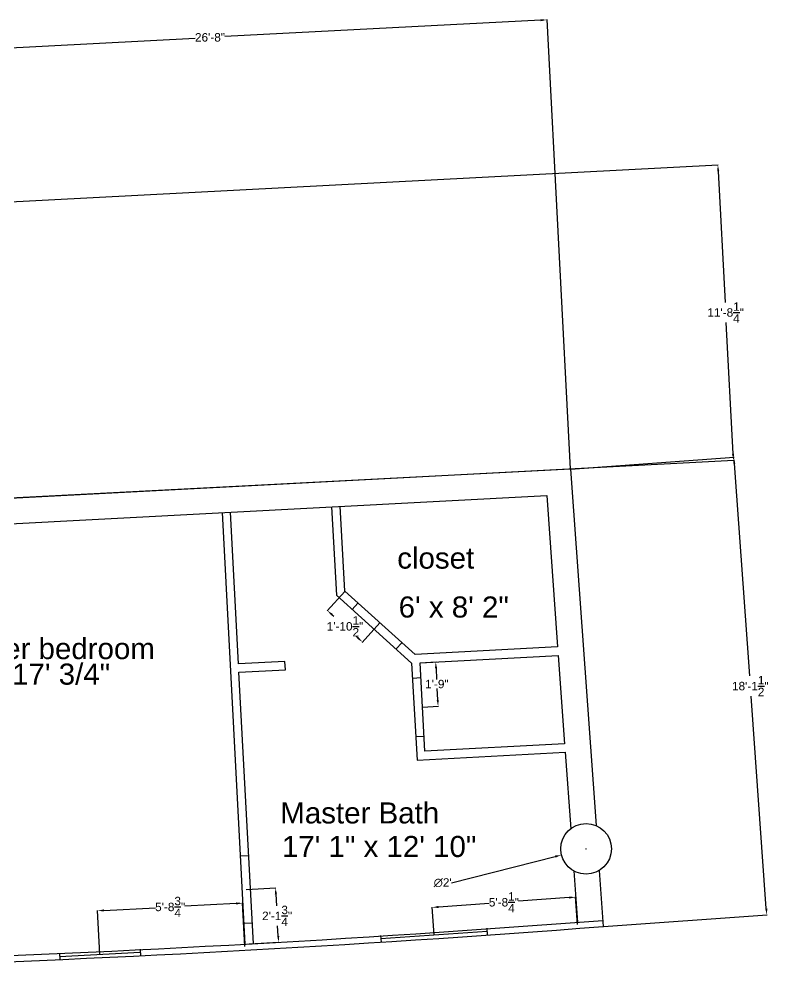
# Model space of a CAD drawing. Header units: inches. Extents: x 92 to 982, y 118 to 8127.
# Drawn here: x 624.2 to 982.4, y 213.2 to 666.7 of the extents above; entities that cross this region are included whole.
import ezdxf

# ---------------------------------------------------------------- set-up
doc = ezdxf.new("R2010")
doc.units = ezdxf.units.IN
doc.header["$LTSCALE"] = 50
doc.header["$MEASUREMENT"] = 0
for name, color, linetype in [('Unit 1 - doors', 50, 'Continuous'), ('Unit 1 -walls', 5, 'Continuous'), ('Unit 1-  dimensions', 200, 'Continuous'), ('Unit1- windows', 3, 'Continuous'), ('Windo and door dim', 7, 'Continuous')]:
    doc.layers.add(name, color=color, linetype=linetype)
doc.styles.get("Standard").update_dxf_attribs({"font": 'arial.ttf'})
doc.dimstyles.get("Standard").update_dxf_attribs({"dimtxt": 4, "dimasz": 3, "dimexe": 0.18, "dimexo": 0.0625, "dimgap": 0.09, "dimtad": 0, "dimtih": 1, "dimtoh": 1, "dimzin": 0, "dimdsep": 46, "dimlunit": 4, "dimtxsty": 'Standard', "dimcen": 0.09, "dimadec": 0, "dimazin": 0, "dimtfac": 1, "dimtofl": 0, "dimtmove": 0, "dimatfit": 3, "dimfxl": 1, "dimtolj": 1, "dimtzin": 0, "dimarcsym": 0})

# ---------------------------------------------------------------- blocks, each defined once
blk = doc.blocks.new('*D3')
at = {"layer": 'Defpoints', "color": 0, "transparency": 16777216}
for p in [(962.92, 459.03), (885.45, 453.45), (901.08, 236.54)]:
    blk.add_point(p, dxfattribs=at)
at = {"layer": 'Unit 1-  dimensions', "color": 0, "lineweight": -2, "transparency": 16777216}
for p, q in [((885.52, 453.45), (963.1, 459.04)), ((963.14, 456.04), (970.39, 355.38)), ((978.33, 245.11), (971.08, 345.77)), ((901.14, 236.54), (978.72, 242.13))]:
    blk.add_line(p, q, dxfattribs=at)
at = {"layer": 'Unit 1-  dimensions', "color": 0, "transparency": 16777216}
for points in [[(963.64, 456.07), (962.64, 456), (962.92, 459.03)], [(978.83, 245.15), (977.83, 245.07), (978.54, 242.12)]]:
    blk.add_solid(points, dxfattribs=at)
at = {"layer": 'Unit 1-  dimensions', "color": 0, "transparency": 16777216, "insert": (970.73, 350.57), "char_height": 4, "attachment_point": 5}
blk.add_mtext('\\A1;18\'-1{\\H1.000000x;\\S1/2;}"', dxfattribs=at)
blk = doc.blocks.new('*D4')
at = {"layer": 'Defpoints', "color": 0, "transparency": 16777216}
for p in [(558.69, 576.83), (962.72, 457.66), (566.05, 436.81)]:
    blk.add_point(p, dxfattribs=at)
at = {"layer": 'Unit 1-  dimensions', "color": 0, "lineweight": -2, "transparency": 16777216}
for p, q in [((558.75, 576.83), (955.54, 597.69)), ((955.52, 594.68), (958.79, 532.47)), ((962.57, 460.65), (959.29, 522.87)), ((566.11, 436.81), (962.9, 457.67))]:
    blk.add_line(p, q, dxfattribs=at)
at = {"layer": 'Unit 1-  dimensions', "color": 0, "transparency": 16777216}
for points in [[(956.02, 594.71), (955.02, 594.66), (955.36, 597.68)], [(963.06, 460.68), (962.07, 460.63), (962.72, 457.66)]]:
    blk.add_solid(points, dxfattribs=at)
at = {"layer": 'Unit 1-  dimensions', "color": 0, "transparency": 16777216, "insert": (959.04, 527.67), "char_height": 4, "attachment_point": 5}
blk.add_mtext('\\A1;11\'-8{\\H1.000000x;\\S1/4;}"', dxfattribs=at)
blk = doc.blocks.new('*D6')
at = {"layer": 'Defpoints', "color": 0, "transparency": 16777216}
for p in [(874.42, 666.39), (885.52, 453.45), (566.05, 436.81)]:
    blk.add_point(p, dxfattribs=at)
at = {"layer": 'Unit 1-  dimensions', "color": 0, "lineweight": -2, "transparency": 16777216}
for p, q in [((871.43, 666.23), (721.68, 658.43)), ((885.51, 453.52), (874.41, 666.57)), ((557.95, 649.9), (707.69, 657.7)), ((566.05, 436.87), (554.95, 649.92))]:
    blk.add_line(p, q, dxfattribs=at)
at = {"layer": 'Unit 1-  dimensions', "color": 0, "transparency": 16777216}
for points in [[(871.4, 666.73), (871.45, 665.73), (874.42, 666.39)], [(557.92, 650.4), (557.98, 649.4), (554.95, 649.74)]]:
    blk.add_solid(points, dxfattribs=at)
at = {"layer": 'Unit 1-  dimensions', "color": 0, "transparency": 16777216, "insert": (714.69, 658.07), "char_height": 4, "attachment_point": 5}
blk.add_mtext('\\A1;26\'-8"', dxfattribs=at)
blk = doc.blocks.new('*D12')
at = {"layer": 'Defpoints', "color": 0, "transparency": 16777216}
for p in [(904.52, 276.36), (881.25, 270.49)]:
    blk.add_point(p, dxfattribs=at)
at = {"layer": 'Unit 1-  dimensions', "color": 0, "lineweight": -2, "transparency": 16777216}
for p, q in [((892.79, 273.42), (892.97, 273.42)), ((892.88, 273.33), (892.88, 273.51)), ((829.07, 257.34), (878.34, 269.76))]:
    blk.add_line(p, q, dxfattribs=at)
at = {"layer": 'Unit 1-  dimensions', "color": 0, "transparency": 16777216}
blk.add_solid([(878.22, 270.24), (878.46, 269.27), (881.25, 270.49)], dxfattribs=at)
at = {"layer": 'Unit 1-  dimensions', "color": 0, "transparency": 16777216, "insert": (824.96, 257.34), "char_height": 4, "attachment_point": 5}
blk.add_mtext("\\A1;∅2'", dxfattribs=at)
blk = doc.blocks.new('*D26')
at = {"layer": 'Defpoints', "color": 0, "transparency": 16777216}
for p in [(731.8, 254.15), (733.25, 228.34), (747.19, 229.12)]:
    blk.add_point(p, dxfattribs=at)
at = {"layer": 'Windo and door dim', "color": 0, "lineweight": -2, "transparency": 16777216}
for p, q in [((731.87, 254.16), (745.92, 254.94)), ((745.91, 251.94), (746.22, 246.44)), ((747.02, 232.11), (746.75, 236.84)), ((733.31, 228.34), (747.37, 229.13))]:
    blk.add_line(p, q, dxfattribs=at)
at = {"layer": 'Windo and door dim', "color": 0, "transparency": 16777216}
for points in [[(746.41, 251.97), (745.41, 251.91), (745.74, 254.93)], [(747.52, 232.14), (746.52, 232.09), (747.19, 229.12)]]:
    blk.add_solid(points, dxfattribs=at)
at = {"layer": 'Windo and door dim', "color": 0, "transparency": 16777216, "insert": (746.49, 241.64), "char_height": 4, "attachment_point": 5}
blk.add_mtext('\\A1;2\'-1{\\H1.000000x;\\S3/4;}"', dxfattribs=at)
blk = doc.blocks.new('*D27')
at = {"layer": 'Defpoints', "color": 0, "transparency": 16777216}
for p in [(778.56, 395.52), (770.33, 386.37), (795.2, 380.56)]:
    blk.add_point(p, dxfattribs=at)
at = {"layer": 'Windo and door dim', "color": 0, "lineweight": -2, "transparency": 16777216}
for p, q in [((778.52, 395.47), (770.21, 386.24)), ((772.56, 384.37), (773.31, 383.7)), ((795.16, 380.51), (786.86, 371.28)), ((784.75, 373.41), (784, 374.08))]:
    blk.add_line(p, q, dxfattribs=at)
at = {"layer": 'Windo and door dim', "color": 0, "transparency": 16777216}
for points in [[(772.9, 384.74), (772.23, 383.99), (770.33, 386.37)], [(785.08, 373.79), (784.41, 373.04), (786.98, 371.41)]]:
    blk.add_solid(points, dxfattribs=at)
at = {"layer": 'Windo and door dim', "color": 0, "transparency": 16777216, "insert": (778.66, 378.89), "char_height": 4, "attachment_point": 5}
blk.add_mtext('\\A1;1\'-10{\\H1.000000x;\\S1/2;}"', dxfattribs=at)
blk = doc.blocks.new('*D28')
at = {"layer": 'Defpoints', "color": 0, "transparency": 16777216}
for p in [(814.24, 361.6), (821.65, 361.99), (815.36, 340.63)]:
    blk.add_point(p, dxfattribs=at)
at = {"layer": 'Windo and door dim', "color": 0, "lineweight": -2, "transparency": 16777216}
for p, q in [((814.31, 361.6), (821.83, 362)), ((821.81, 359), (822.1, 353.64)), ((822.61, 344.02), (822.32, 349.38)), ((815.43, 340.64), (822.95, 341.04))]:
    blk.add_line(p, q, dxfattribs=at)
at = {"layer": 'Windo and door dim', "color": 0, "transparency": 16777216}
for points in [[(822.31, 359.02), (821.31, 358.97), (821.65, 361.99)], [(823.11, 344.05), (822.11, 344), (822.77, 341.03)]]:
    blk.add_solid(points, dxfattribs=at)
at = {"layer": 'Windo and door dim', "color": 0, "transparency": 16777216, "insert": (822.21, 351.51), "char_height": 4, "attachment_point": 5}
blk.add_mtext('\\A1;1\'-9"', dxfattribs=at)
blk = doc.blocks.new('*D29')
at = {"layer": 'Defpoints', "color": 0, "transparency": 16777216}
for p in [(887.96, 250.51), (888.89, 237.49), (820.9, 232.63)]:
    blk.add_point(p, dxfattribs=at)
at = {"layer": 'Windo and door dim', "color": 0, "lineweight": -2, "transparency": 16777216}
for p, q in [((884.97, 250.3), (860.89, 248.58)), ((888.89, 237.56), (887.95, 250.69)), ((820.89, 232.69), (819.95, 245.83)), ((822.96, 245.87), (847.04, 247.59))]:
    blk.add_line(p, q, dxfattribs=at)
at = {"layer": 'Windo and door dim', "color": 0, "transparency": 16777216}
for points in [[(884.93, 250.8), (885, 249.8), (887.96, 250.51)], [(822.92, 246.36), (823, 245.37), (819.97, 245.65)]]:
    blk.add_solid(points, dxfattribs=at)
at = {"layer": 'Windo and door dim', "color": 0, "transparency": 16777216, "insert": (853.96, 248.08), "char_height": 4, "attachment_point": 5}
blk.add_mtext('\\A1;5\'-8{\\H1.000000x;\\S1/4;}"', dxfattribs=at)
blk = doc.blocks.new('*D30')
at = {"layer": 'Defpoints', "color": 0, "transparency": 16777216}
for p in [(730.15, 247.67), (731.23, 227.01), (662.53, 223.42)]:
    blk.add_point(p, dxfattribs=at)
at = {"layer": 'Windo and door dim', "color": 0, "lineweight": -2, "transparency": 16777216}
for p, q in [((664.44, 244.23), (688.87, 245.51)), ((727.15, 247.51), (702.72, 246.23)), ((731.23, 227.07), (730.14, 247.85)), ((662.52, 223.48), (661.44, 244.25))]:
    blk.add_line(p, q, dxfattribs=at)
at = {"layer": 'Windo and door dim', "color": 0, "transparency": 16777216}
for points in [[(727.13, 248.01), (727.18, 247.01), (730.15, 247.67)], [(664.42, 244.73), (664.47, 243.73), (661.45, 244.07)]]:
    blk.add_solid(points, dxfattribs=at)
at = {"layer": 'Windo and door dim', "color": 0, "transparency": 16777216, "insert": (695.8, 245.87), "char_height": 4, "attachment_point": 5}
blk.add_mtext('\\A1;5\'-8{\\H1.000000x;\\S3/4;}"', dxfattribs=at)

msp = doc.modelspace()

# ---------------------------------------------------------------- linework, layer by layer
at = {"color": 5}
msp.add_circle((892.885, 273.424), 12, dxfattribs=at)
at = {"layer": 'Unit 1 - doors', "color": 2}
for p, q in [((782.08, 386.879), (784.801, 389.92)), ((805.521, 371.12), (802.883, 368.157)), ((810.724, 354.395), (814.725, 354.715)), ((816.165, 326.712), (812.164, 326.551)), ((728.952, 270.063), (732.833, 270.274)), ((734.714, 238.218), (730.713, 238.059))]:
    msp.add_line(p, q, dxfattribs=at)
at = {"layer": 'Unit 1 -walls', "color": 5}
for p, q in [((885.455, 453.448), (566.05, 436.806)), ((885.455, 453.448), (897.626, 284.486)), ((552.614, 424.005), (874.253, 440.967)), ((874.253, 440.967), (879.374, 369.117)), ((772.319, 435.526), (774.559, 393.6)), ((778.559, 395.521), (776.322, 435.802)), ((720.471, 432.805), (731.167, 228.224)), ((728.153, 361.116), (724.475, 433.068)), ((811.845, 365.597), (778.559, 395.521)), ((774.559, 393.6), (810.244, 361.436)), ((879.374, 369.117), (811.845, 365.597)), ((814.245, 361.596), (879.694, 365.117)), ((879.694, 365.117), (882.734, 323.191)), ((750.192, 362.233), (728.153, 361.116)), ((750.393, 358.287), (750.192, 362.233)), ((810.244, 361.436), (812.805, 315.51)), ((816.485, 319.67), (814.245, 361.596)), ((728.4, 357.112), (750.393, 358.287)), ((735.242, 228.451), (728.4, 357.112)), ((882.734, 323.191), (816.485, 319.67)), ((812.805, 315.51), (883.054, 319.19)), ((883.054, 319.19), (885.644, 282.924)), ((899.163, 263.142), (901.075, 236.6)), ((887.069, 262.977), (888.813, 238.591))]:
    msp.add_line(p, q, dxfattribs=at)
for centre, radius, start, end in [((292.902, 8127.04), 7913.843, 269.2387501, 274.4074891), ((298.182, 8016.249), 7800.052, 269.2111871, 274.4310982)]:
    msp.add_arc(centre, radius, start, end, dxfattribs=at)
at = {"layer": 'Unit1- windows', "color": 3}
for p, q in [((795.534, 232.356), (795.879, 229.197)), ((795.687, 230.953), (846.109, 234.312)), ((846.223, 232.563), (846.011, 235.812)), ((643.302, 223.98), (643.45, 220.97)), ((643.378, 222.419), (681.673, 224.417)), ((681.6, 225.807), (681.759, 222.761))]:
    msp.add_line(p, q, dxfattribs=at)

# ---------------------------------------------------------------- texts
at = {"color": 7}
for s, p in [('closet', (803.415, 406.245)), ('6\' x 8\' 2"', (804.088, 383.052)), ('master bedroom', (586.866, 363.351)), ('14\' x 17\' 3/4"', (587.967, 351.248)), ('Master Bath', (747.993, 285.444)), ('17\' 1" x 12\' 10"', (748.776, 269.533))]:
    msp.add_text(s, height=10, dxfattribs=at).set_placement(p)

# ---------------------------------------------------------------- dimensions: what is measured, and where the dimension line sits
at = {"layer": 'Unit 1-  dimensions'}
for p1, p2, distance, picture, middle in [((566.05, 436.806), (885.517, 453.453), 213.225, '*D6', (714.688, 658.065)), ((558.69, 576.825), (566.05, 436.806), 397.22, '*D4', (959.042, 527.668)), ((901.077, 236.538), (885.455, 453.448), -77.668, '*D3', (970.733, 350.573))]:
    dim = msp.add_aligned_dim(p1=p1, p2=p2, distance=distance, dimstyle='Standard', dxfattribs=at)
    dim.commit()
    dim.dimension.update_dxf_attribs({"geometry": picture, "text_midpoint": middle})
dim = msp.add_diameter_dim_2p(p1=(904.521, 276.356), p2=(881.249, 270.492), dimstyle='Standard', dxfattribs=at)
dim.commit()
dim.dimension.update_dxf_attribs({"geometry": '*D12', "text_midpoint": (829.07, 257.343), "dimtype": 163})
at = {"layer": 'Windo and door dim'}
for p1, p2, distance, picture, middle in [((795.202, 380.559), (778.559, 395.521), 12.303, '*D27', (778.655, 378.89)), ((815.365, 340.633), (814.245, 361.596), -7.417, '*D28', (822.211, 351.51)), ((662.526, 223.418), (731.23, 227.01), 20.684, '*D30', (695.798, 245.869)), ((820.898, 232.632), (888.892, 237.494), 13.053, '*D29', (853.964, 248.083))]:
    dim = msp.add_aligned_dim(p1=p1, p2=p2, distance=distance, dimstyle='Standard', dxfattribs=at)
    dim.commit()
    dim.dimension.update_dxf_attribs({"geometry": picture, "text_midpoint": middle})
dim = msp.add_linear_dim(base=(747.1862, 229.1182), p1=(731.8032, 254.1537), p2=(733.2453, 228.3394), angle=273.19744, dimstyle='Standard', dxfattribs=at)
dim.commit()
dim.dimension.update_dxf_attribs({"geometry": '*D26', "text_midpoint": (746.4865, 241.6429), "dimtype": 161})

doc.saveas('drawing.dxf')
